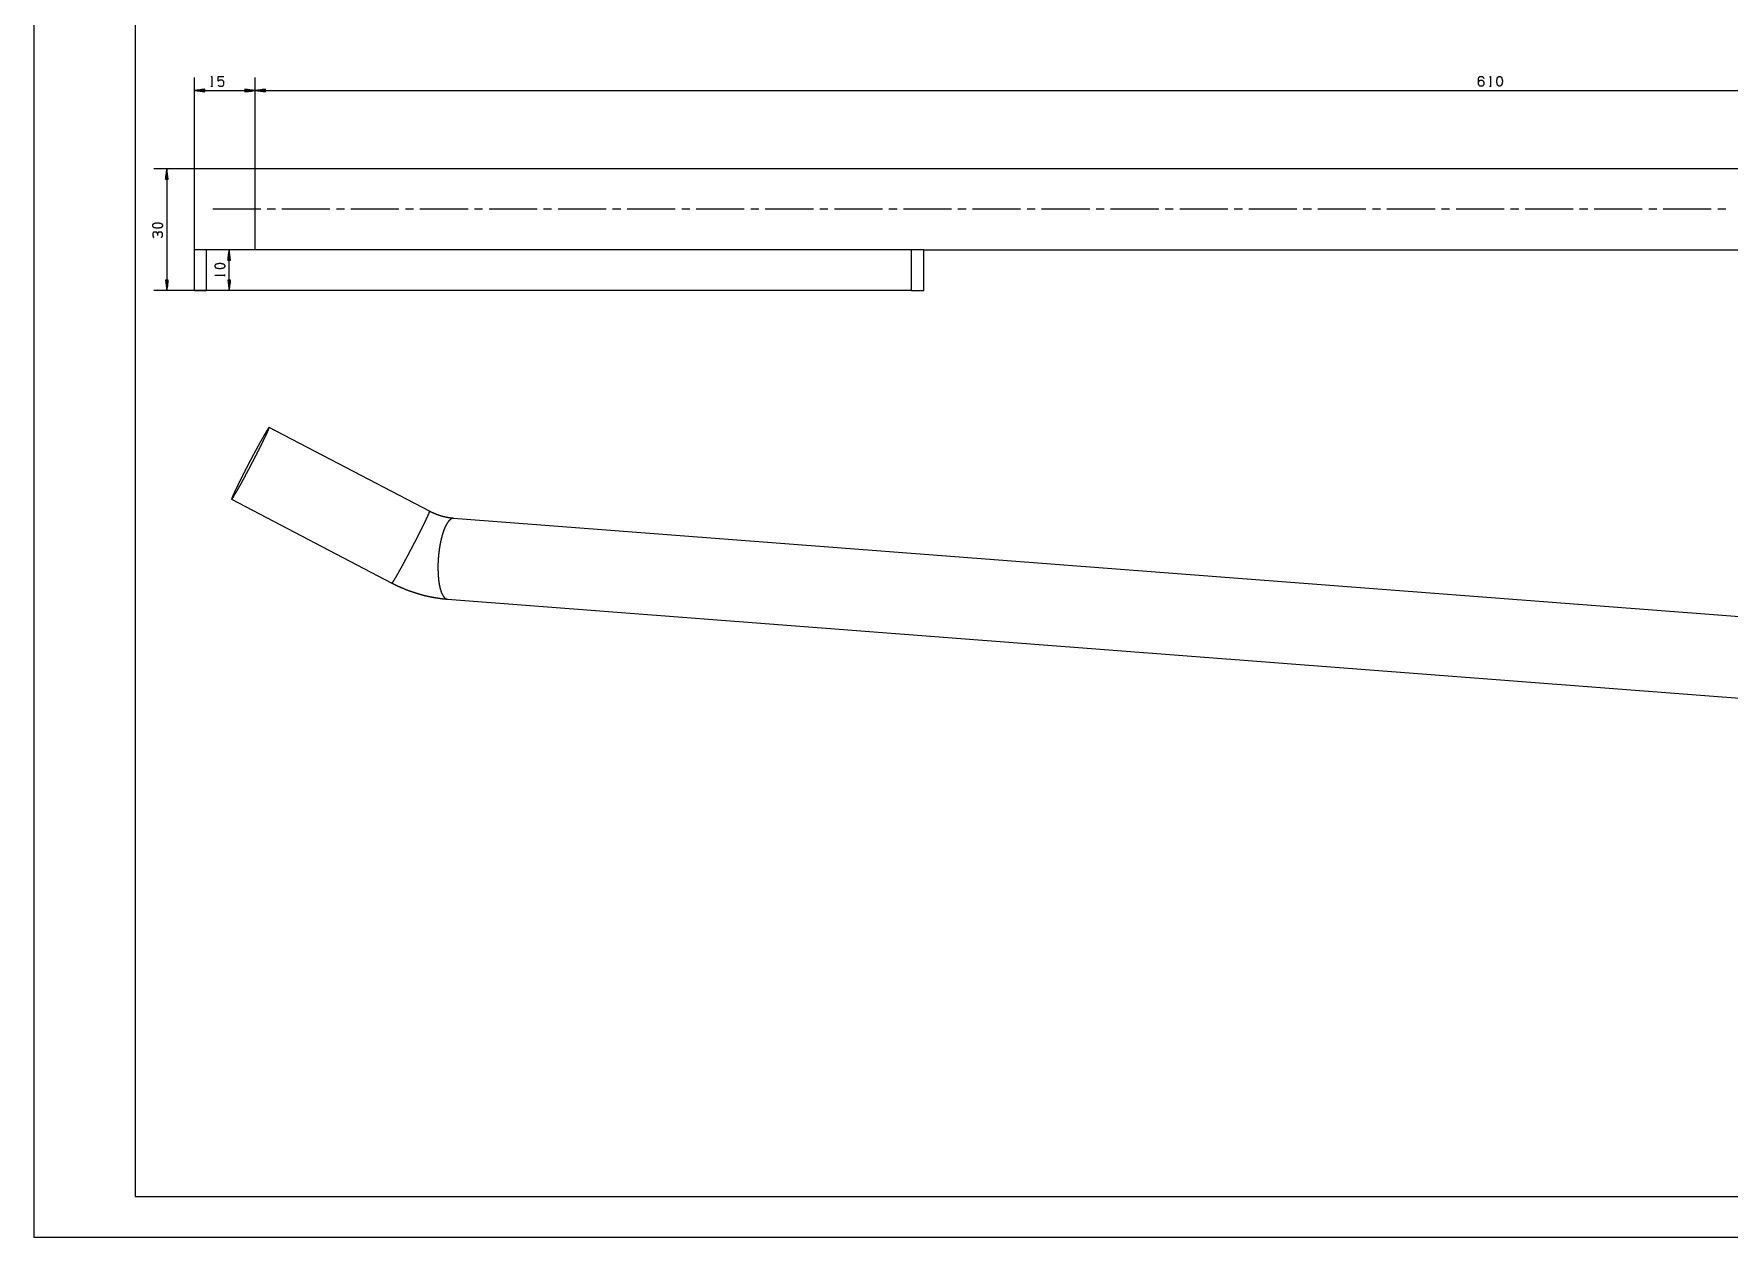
# Model space of a CAD drawing. Header units: millimetres. Extents: x 0 to 841, y 0 to 594.
# Drawn here: x 0 to 418.4, y 0 to 297 of the extents above; entities that cross this region are included whole.
import ezdxf

# ---------------------------------------------------------------- set-up
doc = ezdxf.new("R2010")
doc.units = ezdxf.units.MM
doc.layers.add('101', color=7, linetype='Continuous', true_color=0xffffff)

msp = doc.modelspace()

# ---------------------------------------------------------------- linework, layer by layer
at = {"layer": '101', "color": 133, "linetype": 'Continuous', "lineweight": 18}
for p, q in [((0, 594), (0, 0)), ((25, 584), (25, 10)), ((25, 10), (831, 10)), ((0, 0), (841, 0))]:
    msp.add_line(p, q, dxfattribs=at)
at = {"layer": '101', "color": 22, "linetype": 'Continuous', "lineweight": 18}
for p, q in [((39.64, 243.7), (39.64, 286.2)), ((54.64, 263.7), (54.64, 286.2)), ((54.64, 263.7), (54.64, 286.2)), ((42.18, 283.36), (39.64, 283.03)), ((39.64, 283.03), (54.64, 283.03)), ((39.64, 283.03), (42.18, 282.69)), ((42.18, 283.05), (39.83, 283.05)), ((42.18, 283), (39.83, 283)), ((42.18, 283.1), (40.22, 283.1)), ((42.18, 282.95), (40.22, 282.95)), ((42.18, 283.15), (40.61, 283.15)), ((42.18, 282.9), (40.61, 282.9)), ((42.18, 283.2), (40.99, 283.2)), ((42.18, 282.85), (40.99, 282.85)), ((42.18, 283.26), (41.38, 283.26)), ((42.18, 282.8), (41.38, 282.8)), ((42.18, 283.31), (41.76, 283.31)), ((42.18, 282.75), (41.76, 282.75)), ((42.18, 283.36), (42.15, 283.36)), ((42.18, 283.36), (42.15, 283.36)), ((42.18, 282.7), (42.15, 282.7)), ((42.18, 282.7), (42.15, 282.7)), ((42.18, 282.69), (42.18, 283.36)), ((54.64, 283.03), (52.1, 283.36)), ((52.1, 283.36), (52.13, 283.36)), ((52.1, 283.36), (52.1, 282.69)), ((52.1, 283.36), (52.13, 283.36)), ((52.1, 283.31), (52.52, 283.31)), ((52.1, 283.26), (52.9, 283.26)), ((52.1, 283.2), (53.29, 283.2)), ((52.1, 283.15), (53.68, 283.15)), ((52.1, 283.1), (54.06, 283.1)), ((52.1, 283.05), (54.45, 283.05)), ((52.1, 282.69), (54.64, 283.03)), ((52.1, 283), (54.45, 283)), ((52.1, 282.95), (54.06, 282.95)), ((52.1, 282.9), (53.68, 282.9)), ((52.1, 282.85), (53.29, 282.85)), ((52.1, 282.8), (52.9, 282.8)), ((52.1, 282.75), (52.52, 282.75)), ((52.1, 282.7), (52.13, 282.7)), ((52.1, 282.7), (52.13, 282.7)), ((57.18, 283.36), (54.64, 283.03)), ((54.64, 283.03), (57.18, 282.69)), ((54.64, 283.03), (664.64, 283.03)), ((57.18, 283.05), (54.83, 283.05)), ((57.18, 283), (54.83, 283)), ((57.18, 283.1), (55.22, 283.1)), ((57.18, 282.95), (55.22, 282.95)), ((57.18, 283.15), (55.61, 283.15)), ((57.18, 282.9), (55.61, 282.9)), ((57.18, 283.2), (55.99, 283.2)), ((57.18, 282.85), (55.99, 282.85)), ((57.18, 283.26), (56.38, 283.26)), ((57.18, 282.8), (56.38, 282.8)), ((57.18, 283.31), (56.76, 283.31)), ((57.18, 282.75), (56.76, 282.75)), ((57.18, 283.36), (57.15, 283.36)), ((57.18, 283.36), (57.15, 283.36)), ((57.18, 282.7), (57.15, 282.7)), ((57.18, 282.7), (57.15, 282.7)), ((57.18, 282.69), (57.18, 283.36)), ((54.64, 263.7), (29.64, 263.7)), ((32.81, 263.7), (32.48, 261.16)), ((33.15, 261.16), (32.81, 263.7)), ((32.81, 263.7), (32.81, 233.7)), ((32.48, 261.16), (32.48, 261.19)), ((32.48, 261.16), (32.48, 261.19)), ((32.48, 261.16), (33.15, 261.16)), ((32.54, 261.16), (32.54, 261.58)), ((32.59, 261.16), (32.59, 261.96)), ((32.64, 261.16), (32.64, 262.35)), ((32.69, 261.16), (32.69, 262.73)), ((32.74, 261.16), (32.74, 263.12)), ((32.79, 261.16), (32.79, 263.51)), ((32.84, 261.16), (32.84, 263.51)), ((32.89, 261.16), (32.89, 263.12)), ((32.94, 261.16), (32.94, 262.73)), ((32.99, 261.16), (32.99, 262.35)), ((33.04, 261.16), (33.04, 261.96)), ((33.09, 261.16), (33.09, 261.58)), ((33.15, 261.16), (33.15, 261.19)), ((33.15, 261.16), (33.15, 261.19)), ((219.65, 243.7), (45.02, 243.7)), ((48.19, 243.7), (47.86, 241.16)), ((48.07, 241.16), (48.07, 242.73)), ((48.12, 241.16), (48.12, 243.12)), ((48.17, 241.16), (48.17, 243.51)), ((48.19, 233.7), (48.19, 243.7)), ((48.53, 241.16), (48.19, 243.7)), ((48.22, 241.16), (48.22, 243.51)), ((48.27, 241.16), (48.27, 243.12)), ((48.32, 241.16), (48.32, 242.73)), ((47.86, 241.16), (47.86, 241.19)), ((47.86, 241.16), (47.86, 241.19)), ((47.86, 241.16), (48.53, 241.16)), ((47.91, 241.16), (47.91, 241.58)), ((47.96, 241.16), (47.96, 241.96)), ((48.02, 241.16), (48.02, 242.35)), ((48.37, 241.16), (48.37, 242.35)), ((48.42, 241.16), (48.42, 241.96)), ((48.47, 241.16), (48.47, 241.58)), ((48.52, 241.16), (48.52, 241.19)), ((48.52, 241.16), (48.52, 241.19)), ((32.48, 236.24), (32.81, 233.7)), ((32.48, 236.24), (32.48, 236.21)), ((33.15, 236.24), (32.48, 236.24)), ((32.48, 236.24), (32.48, 236.21)), ((32.54, 236.24), (32.54, 235.82)), ((32.59, 236.24), (32.59, 235.44)), ((32.64, 236.24), (32.64, 235.05)), ((32.69, 236.24), (32.69, 234.66)), ((32.74, 236.24), (32.74, 234.28)), ((32.79, 236.24), (32.79, 233.89)), ((32.81, 233.7), (33.15, 236.24)), ((32.84, 236.24), (32.84, 233.89)), ((32.89, 236.24), (32.89, 234.28)), ((32.94, 236.24), (32.94, 234.66)), ((32.99, 236.24), (32.99, 235.05)), ((33.04, 236.24), (33.04, 235.44)), ((33.09, 236.24), (33.09, 235.82)), ((33.15, 236.24), (33.15, 236.21)), ((33.15, 236.24), (33.15, 236.21)), ((47.86, 236.24), (48.19, 233.7)), ((48.53, 236.24), (47.86, 236.24)), ((47.86, 236.24), (47.86, 236.21)), ((47.86, 236.24), (47.86, 236.21)), ((47.91, 236.24), (47.91, 235.82)), ((47.96, 236.24), (47.96, 235.44)), ((48.02, 236.24), (48.02, 235.05)), ((48.07, 236.24), (48.07, 234.66)), ((48.12, 236.24), (48.12, 234.28)), ((48.17, 236.24), (48.17, 233.89)), ((48.19, 233.7), (48.53, 236.24)), ((48.22, 236.24), (48.22, 233.89)), ((48.27, 236.24), (48.27, 234.28)), ((48.32, 236.24), (48.32, 234.66)), ((48.37, 236.24), (48.37, 235.05)), ((48.42, 236.24), (48.42, 235.44)), ((48.47, 236.24), (48.47, 235.82)), ((48.52, 236.24), (48.52, 236.21)), ((48.52, 236.24), (48.52, 236.21)), ((42.64, 233.7), (29.64, 233.7))]:
    msp.add_line(p, q, dxfattribs=at)
at = {"layer": '101', "color": 72, "linetype": 'Continuous', "lineweight": 18}
for p, q in [((43.68, 284.12), (44.11, 284.12)), ((359.3, 284.12), (359.72, 284.12)), ((47.1, 237.22), (47.1, 237.64))]:
    msp.add_line(p, q, dxfattribs=at)
at = {"layer": '101', "color": 251, "linetype": 'Continuous', "lineweight": 25}
for p, q in [((659.28, 263.7), (54.64, 263.7)), ((39.64, 233.7), (39.64, 243.7)), ((42.64, 233.7), (42.64, 243.7)), ((216.64, 243.7), (42.64, 243.7)), ((216.64, 233.7), (216.64, 243.7)), ((219.64, 233.7), (219.64, 243.7)), ((219.65, 243.7), (659.28, 243.7)), ((216.64, 233.7), (42.64, 233.7)), ((97.61, 179.18), (58.06, 199.85)), ((48.8, 182.12), (88.34, 161.45)), ((678.63, 133.4), (103.58, 177.42)), ((102.05, 157.47), (677.1, 113.46))]:
    msp.add_line(p, q, dxfattribs=at)
at = {"layer": '101', "color": 151, "linetype": 'Continuous', "lineweight": 18}
for p, q in [((59.6, 253.7), (57.6, 253.7)), ((73.06, 253.7), (61.19, 253.7)), ((76.65, 253.7), (74.65, 253.7)), ((90.11, 253.7), (78.24, 253.7)), ((93.7, 253.7), (91.69, 253.7)), ((107.16, 253.7), (95.29, 253.7)), ((110.75, 253.7), (108.74, 253.7)), ((124.21, 253.7), (112.34, 253.7)), ((127.8, 253.7), (125.79, 253.7)), ((141.25, 253.7), (129.39, 253.7)), ((144.85, 253.7), (142.84, 253.7)), ((158.3, 253.7), (146.44, 253.7)), ((161.9, 253.7), (159.89, 253.7)), ((175.35, 253.7), (163.49, 253.7)), ((178.95, 253.7), (176.94, 253.7)), ((192.4, 253.7), (180.53, 253.7)), ((196, 253.7), (193.99, 253.7)), ((209.45, 253.7), (197.58, 253.7)), ((213.05, 253.7), (211.04, 253.7)), ((226.5, 253.7), (214.63, 253.7)), ((230.1, 253.7), (228.09, 253.7)), ((243.55, 253.7), (231.68, 253.7)), ((247.14, 253.7), (245.14, 253.7)), ((260.6, 253.7), (248.73, 253.7)), ((264.19, 253.7), (262.19, 253.7)), ((277.65, 253.7), (265.78, 253.7)), ((281.24, 253.7), (279.24, 253.7)), ((294.7, 253.7), (282.83, 253.7)), ((298.29, 253.7), (296.29, 253.7)), ((311.75, 253.7), (299.88, 253.7)), ((315.34, 253.7), (313.33, 253.7)), ((328.8, 253.7), (316.93, 253.7)), ((332.39, 253.7), (330.38, 253.7)), ((345.85, 253.7), (333.98, 253.7)), ((349.44, 253.7), (347.43, 253.7)), ((362.9, 253.7), (351.03, 253.7)), ((366.49, 253.7), (364.48, 253.7)), ((379.94, 253.7), (368.08, 253.7)), ((383.54, 253.7), (381.53, 253.7)), ((396.99, 253.7), (385.13, 253.7)), ((400.59, 253.7), (398.58, 253.7)), ((414.04, 253.7), (402.18, 253.7)), ((417.64, 253.7), (415.63, 253.7))]:
    msp.add_line(p, q, dxfattribs=at)
at = {"layer": '101', "color": 72, "linetype": 'Continuous', "lineweight": 18}
for points, knots in [([(43.75, 286.29), (43.89, 286.49), (43.89, 284.12)], [0, 0, 0.093492, 1, 1]), ([(45.48, 284.34), (45.82, 284.12), (46.51, 284.12), (46.84, 284.34), (46.84, 285.29), (46.51, 285.54), (45.82, 285.54), (45.48, 285.32), (45.48, 286.49), (46.84, 286.49)], [0, 0, 0.062227, 0.168343, 0.23057, 0.376813, 0.441263, 0.547379, 0.609608, 0.790491, 1, 1]), ([(356.56, 285.07), (356.88, 285.54), (357.57, 285.54), (357.9, 285.07), (357.9, 284.59), (357.57, 284.12), (356.88, 284.12), (356.56, 284.59), (356.56, 286.02), (356.88, 286.49), (357.57, 286.49), (357.9, 286.02)], [0, 0, 0.076965, 0.169762, 0.248074, 0.31202, 0.39033, 0.483127, 0.56009, 0.751926, 0.828891, 0.921688, 1, 1]), ([(359.37, 286.29), (359.51, 286.49), (359.51, 284.12)], [0, 0, 0.093489, 1, 1]), ([(361.95, 284.12), (362.28, 284.37), (362.46, 285.07), (362.46, 285.54), (362.28, 286.27), (361.95, 286.49), (361.61, 286.49), (361.27, 286.27), (361.1, 285.54), (361.11, 285.07), (361.27, 284.37), (361.61, 284.12), (361.95, 284.12)], [0, 0, 0.067523, 0.183969, 0.260583, 0.380941, 0.446137, 0.5003, 0.565502, 0.68586, 0.762527, 0.878309, 0.945837, 1, 1]), ([(31.72, 249.86), (31.47, 250.2), (30.77, 250.38), (30.3, 250.38), (29.57, 250.2), (29.35, 249.86), (29.35, 249.53), (29.57, 249.19), (30.3, 249.02), (30.77, 249.03), (31.47, 249.19), (31.72, 249.53), (31.72, 249.86)], [0, 0, 0.067524, 0.18397, 0.260583, 0.380942, 0.446139, 0.500306, 0.565503, 0.685863, 0.762528, 0.878309, 0.945833, 1, 1]), ([(30.52, 247.77), (30.3, 248.1), (29.57, 248.1), (29.35, 247.77), (29.35, 247.08), (29.57, 246.74)], [0, 0, 0.153877, 0.429855, 0.583732, 0.846129, 1, 1]), ([(31.5, 246.76), (31.72, 247.08), (31.72, 247.77), (31.5, 248.1), (30.77, 248.1), (30.52, 247.77), (30.52, 247.25)], [0, 0, 0.124118, 0.343685, 0.472446, 0.703377, 0.836734, 1, 1]), ([(47.1, 239.86), (46.85, 240.2), (46.15, 240.38), (45.68, 240.38), (44.95, 240.2), (44.73, 239.86), (44.73, 239.53), (44.95, 239.19), (45.68, 239.02), (46.15, 239.03), (46.85, 239.19), (47.1, 239.53), (47.1, 239.86)], [0, 0, 0.067527, 0.183972, 0.260585, 0.380944, 0.446143, 0.500306, 0.565506, 0.685865, 0.76253, 0.87831, 0.945837, 1, 1]), ([(44.93, 237.29), (44.73, 237.43), (47.1, 237.43)], [0, 0, 0.093486, 1, 1])]:
    msp.add_open_spline(points, degree=1, knots=knots, dxfattribs=at)
at = {"layer": '101', "color": 251, "linetype": 'Continuous', "lineweight": 25}
for points, knots in [([(54.64, 253.7), (54.64, 256.52), (54.64, 259.11), (54.64, 261.26), (54.64, 262.8), (54.64, 263.6), (54.64, 263.7)], [0, 0, 0.281733, 0.54064, 0.755751, 0.909632, 0.989822, 1, 1]), ([(54.64, 243.7), (54.64, 244.1), (54.64, 245.29), (54.64, 247.15), (54.64, 249.54), (54.64, 250.88), (54.64, 253.7)], [0, 0, 0.040506, 0.158746, 0.345139, 0.584585, 0.718268, 1, 1]), ([(42.64, 243.7), (41.14, 243.7), (40.04, 243.7), (39.64, 243.7)], [0, 0, 0.5, 0.866025, 1, 1]), ([(219.64, 243.7), (219.24, 243.7), (218.14, 243.7), (216.64, 243.7)], [0, 0, 0.133973, 0.5, 1, 1]), ([(39.64, 233.7), (40.04, 233.7), (40.52, 233.7), (41.87, 233.7), (42.64, 233.7)], [0, 0, 0.133975, 0.292893, 0.74118, 1, 1]), ([(216.64, 233.7), (218.14, 233.7), (219.24, 233.7), (219.64, 233.7)], [0, 0, 0.5, 0.866027, 1, 1]), ([(49.75, 184.42), (50.19, 185.33), (50.7, 186.36), (51.26, 187.49), (51.87, 188.68), (52.5, 189.92), (53.16, 191.19), (53.82, 192.45), (54.48, 193.68), (55.11, 194.85), (55.71, 195.95), (56.26, 196.94), (56.76, 197.81), (57.18, 198.55), (57.53, 199.13), (57.8, 199.54), (57.98, 199.78), (58.07, 199.84), (58.06, 199.72), (57.95, 199.43), (57.76, 198.96), (57.48, 198.33), (57.11, 197.54), (56.67, 196.63), (56.17, 195.6), (55.6, 194.48), (55, 193.28), (54.36, 192.04), (53.7, 190.78), (53.04, 189.52), (52.39, 188.29), (51.75, 187.11), (51.16, 186.02), (50.6, 185.02), (50.11, 184.15), (49.68, 183.42), (49.33, 182.84), (49.06, 182.42), (48.88, 182.18), (48.8, 182.12), (48.81, 182.24), (48.91, 182.54), (49.1, 183.01), (49.39, 183.64), (49.75, 184.42)], [0, 0, 0.025328, 0.053957, 0.085303, 0.118731, 0.15356, 0.189083, 0.224577, 0.259321, 0.292609, 0.323762, 0.352149, 0.377194, 0.398388, 0.415306, 0.427609, 0.435071, 0.437697, 0.440685, 0.448536, 0.461215, 0.478484, 0.5, 0.525328, 0.553957, 0.585303, 0.618731, 0.65356, 0.689083, 0.724577, 0.759321, 0.792609, 0.823762, 0.852149, 0.877194, 0.898388, 0.915306, 0.927609, 0.935071, 0.937697, 0.940685, 0.948536, 0.961215, 0.978484, 1, 1]), ([(97.61, 179.18), (97.6, 179.07), (97.5, 178.78), (97.31, 178.31), (97.03, 177.69), (96.67, 176.91), (96.23, 176), (95.73, 174.98), (95.17, 173.86), (94.56, 172.66), (93.93, 171.42), (93.27, 170.16), (92.61, 168.9), (91.95, 167.67), (91.32, 166.49), (90.72, 165.39), (90.16, 164.4), (89.67, 163.52), (89.24, 162.78), (88.88, 162.19), (88.61, 161.77), (88.43, 161.52), (88.34, 161.45)], [0, 0, 0.005612, 0.020927, 0.04591, 0.080096, 0.122806, 0.173179, 0.230193, 0.292692, 0.359405, 0.428976, 0.499992, 0.571008, 0.64058, 0.707294, 0.769793, 0.826809, 0.877183, 0.919895, 0.954084, 0.979068, 0.994386, 1, 1]), ([(103.58, 177.42), (103.26, 177.44), (102.94, 177.48), (102.25, 177.58), (101.55, 177.72), (100.83, 177.9), (100.12, 178.12), (99.4, 178.37), (98.69, 178.66), (98.14, 178.91), (97.61, 179.18)], [0, 0, 0.050772, 0.102282, 0.213752, 0.3283, 0.445725, 0.565097, 0.68635, 0.808359, 0.904012, 1, 1]), ([(103.58, 177.42), (103.15, 177.35), (102.71, 177.08), (102.27, 176.61), (101.84, 175.96), (101.43, 175.13), (101.05, 174.15), (100.71, 173.03), (100.41, 171.8), (100.16, 170.47), (99.96, 169.09), (99.82, 167.67), (99.74, 166.25), (99.73, 164.86), (99.78, 163.51), (99.88, 162.25), (100.05, 161.09), (100.28, 160.06), (100.56, 159.18), (100.88, 158.47), (101.24, 157.94), (101.63, 157.61), (102.05, 157.47)], [0, 0, 0.020048, 0.043639, 0.072849, 0.108459, 0.150497, 0.198566, 0.251986, 0.309892, 0.371275, 0.435029, 0.499985, 0.564941, 0.628697, 0.690082, 0.747989, 0.801413, 0.849485, 0.891528, 0.927142, 0.956356, 0.979951, 1, 1]), ([(88.34, 161.45), (89.06, 161.09), (89.78, 160.74), (91.04, 160.18), (92.31, 159.67), (93.61, 159.21), (94.92, 158.79), (96.25, 158.43), (97.58, 158.12), (98.93, 157.86), (100.27, 157.66), (101.16, 157.55), (102.05, 157.47)], [0, 0, 0.055773, 0.111515, 0.20734, 0.303135, 0.398955, 0.494595, 0.59018, 0.685507, 0.780709, 0.875525, 0.937825, 1, 1])]:
    msp.add_open_spline(points, degree=1, knots=knots, dxfattribs=at)
at = {"layer": '101', "color": 151, "linetype": 'Continuous', "lineweight": 18}
msp.add_open_spline([(56.01, 253.7), (53.14, 253.7), (44.14, 253.7)], degree=1, knots=[0, 0, 0.241636, 1, 1], dxfattribs=at)

doc.saveas('drawing.dxf')
